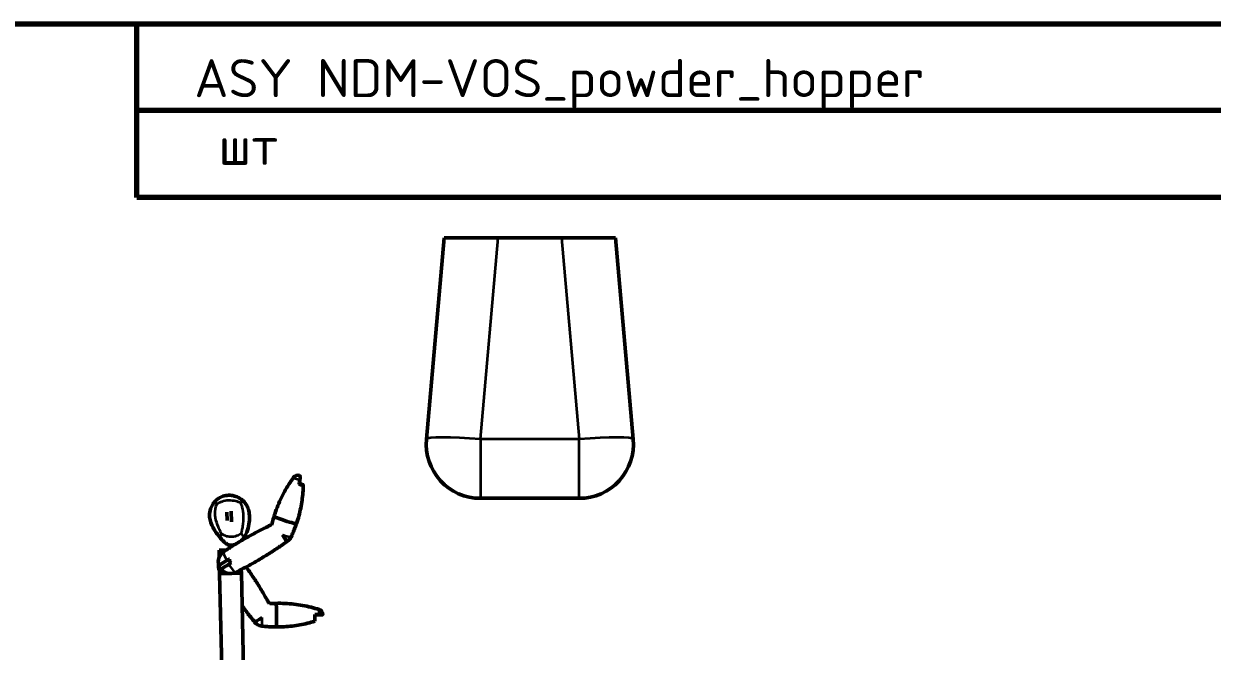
# Model space of a CAD drawing. Header units: millimetres. Extents: x 200 to 14650, y 200 to 10300.
# Drawn here: x 6130 to 11601, y 7411 to 10300 of the extents above; entities that cross this region are included whole.
import ezdxf

# ---------------------------------------------------------------- set-up
doc = ezdxf.new("R2010")
doc.units = ezdxf.units.MM
doc.header["$LTSCALE"] = 50
for name, color, linetype, lineweight in [('Border (ISO)', 7, 'Continuous', 70), ('Symbol (ISO)', 7, 'Continuous', 25), ('Visible (ISO)', 7, 'Continuous', 50), ('Visible Narrow (ISO)', 7, 'Continuous', 35)]:
    doc.layers.add(name, color=color, linetype=linetype, lineweight=lineweight)
doc.styles.add('Note Text (DIN)', font='isocpeur.ttf')

# ---------------------------------------------------------------- blocks, each defined once
blk = doc.blocks.new('Borders right top border')
at = {"layer": 'Border (ISO)'}
for p, q in [((4, 206), (293, 206)), ((133, 190), (133, 206)), ((233, 198), (133, 198)), ((233, 190), (133, 190))]:
    blk.add_line(p, q, dxfattribs=at)

msp = doc.modelspace()

# ---------------------------------------------------------------- linework, layer by layer
at = {"layer": 'Visible (ISO)'}
for p, q in [((8064.9, 9315.1), (7983.6, 8386.9)), ((8064.9, 9315.1), (8313.9, 9315.1)), ((8605.8, 9315.1), (8313.9, 9315.1)), ((8605.8, 9315.1), (8854.9, 9315.1)), ((8936.1, 8386.9), (8854.9, 9315.1)), ((8232.7, 8115.1), (8687, 8115.1)), ((7065.2, 8051.8), (7066.1, 8012.6)), ((7086.3, 8006.5), (7085.1, 8055.6)), ((7029.3, 7877.1), (7063.3, 7877.8)), ((7030, 7845), (7029.3, 7877.1)), ((7037.6, 7787.4), (7027.8, 7804.8)), ((7031.8, 7767.5), (7031.1, 7799)), ((7087.7, 7768.8), (7131.8, 7769.8)), ((7131.4, 7787.4), (7131.8, 7769.8)), ((7131.8, 7769.8), (7142, 7329.3)), ((7031.8, 7767.5), (7075.9, 7768.5)), ((7043.3, 7273.6), (7031.8, 7767.5))]:
    msp.add_line(p, q, dxfattribs=at)
for centre, radius, start, end in [((8232.7, 8365.1), 250, 175, 270), ((8687, 8365.1), 250, 270, 5), ((7392.2, 8196.4), 25, 73.8705, 143.7662), ((7316.1, 7959.2), 50, 305.7791, 342.3916), ((7080.5, 7823.3), 55, 123.6788, 198.6642), ((7080.9, 7806.3), 55, 172.4415, 205.9542), ((7080.5, 7823.3), 55, 220.0889, 296.2702), ((7481.6, 7579.1), 25, 0.6582, 72.1794), ((7231.8, 7576.6), 50, 219.0455, 249.4506), ((7231.8, 7576.6), 50, 249.4506, 263.3824)]:
    msp.add_arc(centre, radius, start, end, dxfattribs=at)
for centre, major_axis, ratio, start_param, end_param in [((7392.2, 8196.4), (6.9, 24), 0.332249, 4.945773, 6.283185), ((7176.7, 8120.3), (166.7, 576.4), 0.332249, 4.910744, 4.945773), ((7388.5, 8184.8), (28.6, -9.2), 0.082237, 5.052273, 7.530122), ((7388.5, 8184.8), (20.8, -6.7), 0.082237, 5.184614, 7.397781), ((7334.3, 8016.1), (51.7, -16.6), 0.082237, 3.142796, 6.281982), ((7334.3, 8016.1), (-51.7, 16.6), 0.082237, 0.001203, 3.140389), ((7320.4, 7961.6), (24.9, -43.1), 0.1495, 4.97233, 6.239905), ((7316.1, 7959.2), (11.9, -48.6), 0.987836, 0.378876, 0.888216), ((7316.1, 7959.2), (11.9, -48.6), 0.987836, 0.378876, 0.888216), ((6823.8, 8195.3), (-143.3, 582.6), 0.987836, 4.029808, 4.067286), ((7321, 7974.4), (49.5, -15.9), 0.082237, 6.150372, 6.275917), ((7075.6, 7832), (-47.8, -27.2), 0.04278, 4.660435, 6.283185), ((7085.5, 7814.6), (-47.8, -27.2), 0.04278, 4.741741, 6.474113), ((7085.5, 7814.6), (-47, -26.7), 0.04278, 4.927599, 6.291103), ((7291.8, 7577.2), (0.5, -54.2), 0.040784, 6.28259, 9.425373), ((7291.8, 7577.2), (-0.5, 54.2), 0.040784, 3.140997, 6.283781), ((7234.6, 7572.4), (-41.6, -27.3), 0.035311, 0.025789, 1.380776), ((7469.4, 7579), (0.3, -30), 0.040784, 0.011988, 1.608881), ((7278.5, 7556.3), (600, 6.9), 0.038044, 1.209286, 1.244316), ((7322.5, 7598.3), (-600, -6.9), 0.038044, 1.819831, 1.850657), ((7481.6, 7579.1), (25, 0.3), 0.038044, 4.99225, 7.492471), ((7231.8, 7576.6), (-17.6, -46.8), 0.999044, 5.752909, 6.283185), ((7231.8, 7576.6), (-17.6, -46.8), 0.999044, 5.752909, 6.283185)]:
    msp.add_ellipse(centre, major_axis=major_axis, ratio=ratio, start_param=start_param, end_param=end_param, dxfattribs=at)
for points, knots in [([(7282.7, 8032.7), (7286.7, 8045.9), (7291.2, 8059), (7301.1, 8084.8), (7306.4, 8097.4), (7317.9, 8122.1), (7324, 8134.2), (7336.8, 8157.5), (7343.6, 8168.8), (7357.5, 8190.6), (7364.7, 8201.1), (7372, 8211.2)], [6.62186616, 6.62186616, 6.62186616, 6.62186616, 6.62758914, 6.62758914, 6.63331212, 6.63331212, 6.63903511, 6.63903511, 6.64475809, 6.64475809, 6.65048107, 6.65048107, 6.65048107, 6.65048107]), ([(7417.1, 8175.7), (7416.8, 8164.4), (7416.2, 8152.9), (7414.3, 8129.7), (7413, 8117.9), (7409.6, 8094.3), (7407.6, 8082.4), (7402.7, 8058.5), (7399.9, 8046.6), (7393.5, 8022.9), (7389.9, 8011.2), (7386, 7999.5)], [3.45724045, 3.45724045, 3.45724045, 3.45724045, 3.46232846, 3.46232846, 3.46741647, 3.46741647, 3.47250448, 3.47250448, 3.47759249, 3.47759249, 3.4826805, 3.4826805, 3.4826805, 3.4826805]), ([(7035.7, 7932.1), (7023.1, 7947.1), (7011.4, 7963), (6993.9, 7994.8), (6987.3, 8011), (6984.6, 8038.3), (6985.5, 8049.2), (6990.3, 8068.4), (6993.9, 8077), (7001.3, 8089.4), (7004.3, 8093.7), (7007.7, 8097.7)], [0, 0, 0, 0, 5.876692, 5.876692, 10.900723, 10.900723, 14.097057, 14.097057, 16.837927, 16.837927, 18.412707, 18.412707, 18.412707, 18.412707]), ([(7007.7, 8097.7), (7013.6, 8104.6), (7020.6, 8110.6), (7036, 8120.3), (7044.4, 8123.9), (7061.8, 8128.5), (7071, 8129.4), (7088.9, 8128.5), (7097.9, 8126.7), (7115.1, 8120.7), (7123.5, 8116.3), (7134.1, 8108.6), (7137.2, 8106), (7140.1, 8103.2)], [0, 0, 0, 0, 2.72149, 2.72149, 5.426258, 5.426258, 8.122838, 8.122838, 10.814891, 10.814891, 13.585203, 13.585203, 14.77985, 14.77985, 14.77985, 14.77985]), ([(7140.1, 8103.2), (7146.6, 8097.1), (7152.1, 8089.8), (7160.8, 8074.2), (7163.9, 8065.6), (7168.1, 8047.7), (7169.1, 8038.2), (7169.4, 8018), (7168.4, 8007.2), (7164.5, 7984), (7161.2, 7971.4), (7153.2, 7951), (7149.1, 7942.7), (7144, 7935.2)], [0, 0, 0, 0, 2.684029, 2.684029, 5.361952, 5.361952, 8.196935, 8.196935, 11.426871, 11.426871, 15.27557, 15.27557, 18.009222, 18.009222, 18.009222, 18.009222]), ([(7272.3, 7994.1), (7263.2, 7989.8), (7254.1, 7985.5), (7228.2, 7972.8), (7211.5, 7964.3), (7178.4, 7946.7), (7161.9, 7937.7), (7129.4, 7918.9), (7113.2, 7909.3), (7081.4, 7889.6), (7065.6, 7879.4), (7050, 7869.1)], [1.60116008, 1.60116008, 1.60116008, 1.60116008, 1.60385479, 1.60385479, 1.60882983, 1.60882983, 1.61380488, 1.61380488, 1.61877992, 1.61877992, 1.62375496, 1.62375496, 1.62375496, 1.62375496]), ([(7282.7, 8032.7), (7281.4, 8028.4), (7280.1, 8024.1), (7277.7, 8015.6), (7276.6, 8011.3), (7274.4, 8002.7), (7273.3, 7998.4), (7272.3, 7994), (7272.3, 7993.9), (7272.2, 7993.7)], [4.846405752, 4.846405752, 4.846405752, 4.846405752, 4.848244317, 4.848244317, 4.850082881, 4.850082881, 4.851921446, 4.851921446, 4.851981371, 4.851981371, 4.851981371, 4.851981371]), ([(7370.5, 7958.5), (7371.6, 7961.2), (7372.7, 7963.9), (7374.9, 7969.3), (7376, 7972), (7378.1, 7977.5), (7379.1, 7980.2), (7381.2, 7985.7), (7382.2, 7988.4), (7384.1, 7994), (7385.1, 7996.7), (7386, 7999.5)], [7.979527051, 7.979527051, 7.979527051, 7.979527051, 7.980739923, 7.980739923, 7.981952795, 7.981952795, 7.983165667, 7.983165667, 7.984378539, 7.984378539, 7.985591411, 7.985591411, 7.985591411, 7.985591411]), ([(7102.5, 7902.7), (7102.1, 7902.5), (7101.7, 7902.4), (7097.6, 7901.1), (7093.6, 7900.3), (7086.5, 7899.6), (7083.2, 7899.6), (7074.8, 7900.6), (7069.7, 7902.2), (7061.3, 7906.8), (7057.8, 7909.4), (7049.5, 7916.5), (7045, 7921.4), (7039, 7928.2), (7037.3, 7930.1), (7035.7, 7932.1)], [5.346169, 5.346169, 5.346169, 5.346169, 5.467418, 5.467418, 6.656809, 6.656809, 7.632029, 7.632029, 9.185594, 9.185594, 10.488038, 10.488038, 12.467807, 12.467807, 13.224392, 13.224392, 13.224392, 13.224392]), ([(7104.9, 7774), (7121.6, 7782.3), (7138.3, 7790.8), (7171.4, 7808.5), (7187.8, 7817.7), (7220.3, 7836.5), (7236.4, 7846.2), (7268.2, 7866), (7283.9, 7876.2), (7314.9, 7897.1), (7330.2, 7907.7), (7345.3, 7918.6)], [4.74599045, 4.74599045, 4.74599045, 4.74599045, 4.75096549, 4.75096549, 4.75594053, 4.75594053, 4.76091558, 4.76091558, 4.76589062, 4.76589062, 4.77086566, 4.77086566, 4.77086566, 4.77086566]), ([(7076.9, 7835.5), (7076.6, 7832.7), (7076.7, 7830.7), (7077, 7828.2), (7077.2, 7827.4), (7077.6, 7826.2), (7077.7, 7825.9), (7078, 7825.3), (7078.1, 7825.1), (7078.4, 7824.6), (7078.5, 7824.4), (7078.8, 7823.9), (7079, 7823.7), (7079.8, 7822.7), (7080.4, 7822.1), (7082.3, 7820.5), (7084, 7819.4), (7086.8, 7818.1)], [-3.479038, -3.479038, -3.479038, -3.479038, -2.558297, -2.558297, -2.089701, -2.089701, -1.867683, -1.867683, -1.72431, -1.72431, -1.587524, -1.587524, -1.393009, -1.393009, -0.916173, -0.916173, 0, 0, 0, 0]), ([(7154.1, 7799.3), (7155.5, 7797.4), (7156.9, 7795.4), (7169.1, 7778), (7179.8, 7762.3), (7200.5, 7730.5), (7210.7, 7714.5), (7230.4, 7682.1), (7239.9, 7665.8), (7252.9, 7642.9), (7256.5, 7636.4), (7260.1, 7629.8)], [1.59534013, 1.59534013, 1.59534013, 1.59534013, 1.595486103, 1.595486103, 1.596648679, 1.596648679, 1.597811255, 1.597811255, 1.59897383, 1.59897383, 1.599433785, 1.599433785, 1.599433785, 1.599433785]), ([(7193, 7545.1), (7181.2, 7559.7), (7169.5, 7574.5), (7150.4, 7599.7), (7142.8, 7610), (7135.3, 7620.4)], [4.734626775, 4.734626775, 4.734626775, 4.734626775, 4.735789351, 4.735789351, 4.736576769, 4.736576769, 4.736576769, 4.736576769]), ([(7260, 7629.9), (7261.6, 7630), (7263.3, 7630.1), (7267.8, 7630.4), (7270.7, 7630.6), (7276.6, 7630.9), (7279.5, 7631.1), (7285.4, 7631.3), (7288.3, 7631.4), (7291.2, 7631.4)], [4.693912641, 4.693912641, 4.693912641, 4.693912641, 4.694242778, 4.694242778, 4.694842733, 4.694842733, 4.695442688, 4.695442688, 4.696042643, 4.696042643, 4.696042643, 4.696042643]), ([(7489.3, 7602.9), (7477.4, 7606.7), (7465.1, 7610.2), (7440, 7616.6), (7427.1, 7619.4), (7400.8, 7624.2), (7387.4, 7626.2), (7360.3, 7629.3), (7346.6, 7630.4), (7319, 7631.6), (7305.1, 7631.8), (7291.2, 7631.4)], [6.23154208, 6.23154208, 6.23154208, 6.23154208, 6.23437275, 6.23437275, 6.23720343, 6.23720343, 6.24003411, 6.24003411, 6.24286479, 6.24286479, 6.24569546, 6.24569546, 6.24569546, 6.24569546]), ([(7292.3, 7523), (7287.9, 7523), (7283.4, 7523), (7274.5, 7523.3), (7270.1, 7523.5), (7261.2, 7523.9), (7256.8, 7524.2), (7248, 7524.8), (7243.6, 7525.2), (7234.8, 7526), (7230.4, 7526.4), (7226.1, 7526.9)], [7.838825942, 7.838825942, 7.838825942, 7.838825942, 7.839735394, 7.839735394, 7.840644845, 7.840644845, 7.841554296, 7.841554296, 7.842463748, 7.842463748, 7.843373199, 7.843373199, 7.843373199, 7.843373199]), ([(7292.3, 7523), (7304.6, 7522.9), (7317, 7523.2), (7341.5, 7524.6), (7353.7, 7525.7), (7377.9, 7528.6), (7389.9, 7530.4), (7413.5, 7534.6), (7425, 7537.1), (7447.8, 7542.6), (7458.9, 7545.7), (7469.7, 7549)], [3.10291217, 3.10291217, 3.10291217, 3.10291217, 3.10542883, 3.10542883, 3.10794549, 3.10794549, 3.11046215, 3.11046215, 3.11297881, 3.11297881, 3.11549547, 3.11549547, 3.11549547, 3.11549547])]:
    msp.add_open_spline(points, degree=3, knots=knots, dxfattribs=at)
for points in [[(7144, 7935.2), (7140.3, 7929.6), (7135.9, 7924.4), (7131, 7919.8)], [(7073, 7833.2), (7074.3, 7834), (7075.6, 7834.7), (7076.9, 7835.5)], [(7086.8, 7818.1), (7082.6, 7815.7), (7078.5, 7813.3), (7074.3, 7810.9)]]:
    msp.add_open_spline(points, degree=3, dxfattribs=at)
at = {"layer": 'Visible Narrow (ISO)'}
for p, q in [((8232.7, 8386.9), (8313.9, 9315.1)), ((8605.8, 9315.1), (8687, 8386.9)), ((8232.7, 8386.9), (8232.7, 8115.1)), ((8687, 8386.9), (8232.7, 8386.9)), ((8687, 8115.1), (8687, 8386.9))]:
    msp.add_line(p, q, dxfattribs=at)
for centre, major_axis, ratio, start_param, end_param in [((8232.7, 8365.1), (-249, 21.8), 0.086827, 4.719985, 6.283185), ((8687, 8365.1), (249, 21.8), 0.086827, 0, 1.5632), ((7394.6, 8203.9), (-22.6, 7.3), 0.082237, 6.255774, 8.193866), ((7314.2, 7953.2), (47.2, -15.2), 0.082237, 4.87354, 6.150372), ((7320.4, 7961.6), (24.9, -43.1), 0.1495, 6.239905, 6.298382), ((7077.5, 7821.6), (-27.4, 47.5), 0.1495, 0.009679, 1.343552), ((7077.5, 7821.6), (27.4, -47.5), 0.1495, 4.852323, 6.273507), ((7225.6, 7576.5), (0.5, -49.6), 0.040784, 6.278043, 7.635848), ((7489.5, 7579.2), (-0.2, 23.7), 0.040784, 4.750474, 6.269627), ((7234.6, 7572.4), (-41.6, -27.3), 0.035311, 0.003551, 0.025789)]:
    msp.add_ellipse(centre, major_axis=major_axis, ratio=ratio, start_param=start_param, end_param=end_param, dxfattribs=at)
for points, knots in [([(7019.8, 8089), (7018.3, 8090.3), (7016.9, 8091.5), (7014.2, 8093.6), (7012.9, 8094.6), (7009.5, 8097.1), (7008, 8097.9), (7007.7, 8097.7)], [0, 0, 0, 0, 0.25, 0.25, 0.5, 0.5, 0.9556468, 0.9556468, 0.9556468, 0.9556468]), ([(7128.2, 8093.6), (7125.2, 8095.1), (7122.2, 8096.5), (7115, 8099.2), (7110.8, 8100.4), (7096.2, 8103.9), (7073.9, 8106.6), (7051.6, 8102.4), (7037.1, 8097.7), (7032.9, 8096), (7025.7, 8092.7), (7022.8, 8090.9), (7019.8, 8089)], [-2, -2, -2, -2, -1.75, -1.75, -1.5, -1.5, -1, -0.5, -0.5, -0.25, -0.25, 0, 0, 0, 0]), ([(7140.1, 8103.2), (7139.8, 8103.5), (7138.3, 8102.5), (7134.9, 8099.7), (7133.7, 8098.6), (7131.1, 8096.2), (7129.7, 8095), (7128.2, 8093.6)], [-0.9527907, -0.9527907, -0.9527907, -0.9527907, -0.5, -0.5, -0.25, -0.25, 0, 0, 0, 0]), ([(7041, 7951.8), (7038.8, 7956), (7036.7, 7960.2), (7031.9, 7970.3), (7029.3, 7976.1), (7020.7, 7996.3), (7009.7, 8026.9), (7010.4, 8053.4), (7013.2, 8070), (7014.3, 8074.8), (7016.8, 8082.6), (7018.2, 8085.7), (7019.8, 8089)], [0, 0, 0, 0, 0.25, 0.25, 0.5, 0.5, 1, 1.5, 1.5, 1.75, 1.75, 2, 2, 2, 2]), ([(7131.5, 7952.9), (7132.9, 7957.5), (7134.2, 7962), (7136.6, 7973), (7137.8, 7979.4), (7140.9, 8001.6), (7143.3, 8034.9), (7139.5, 8060.7), (7135.5, 8076.3), (7134.1, 8080.7), (7131.3, 8087.9), (7129.8, 8090.7), (7128.2, 8093.6)], [0, 0, 0, 0, 0.25, 0.25, 0.5, 0.5, 1, 1.5, 1.5, 1.75, 1.75, 2, 2, 2, 2]), ([(7035.7, 7932.1), (7035.7, 7932.1), (7035.6, 7932.5), (7036.7, 7935.3), (7038.5, 7941.1), (7039, 7943.1), (7040.1, 7947.2), (7040.5, 7949.4), (7041, 7951.8)], [-1.038389, -1.038389, -1.038389, -1.038389, -1, -0.5, -0.5, -0.25, -0.25, 0, 0, 0, 0]), ([(7131.5, 7952.9), (7128.5, 7950.6), (7125.6, 7948.6), (7118.7, 7944.9), (7114.7, 7943.2), (7101.2, 7938.6), (7081.2, 7935.5), (7065.5, 7939.1), (7054.9, 7943.4), (7051.7, 7945), (7046.1, 7948.2), (7043.7, 7949.9), (7041, 7951.8)], [-2, -2, -2, -2, -1.75, -1.75, -1.5, -1.5, -1, -0.5, -0.5, -0.25, -0.25, 0, 0, 0, 0]), ([(7144, 7935.2), (7144, 7935.2), (7144.1, 7935.6), (7142.4, 7937.7), (7138.6, 7942.7), (7137.3, 7944.5), (7134.5, 7948.4), (7133.1, 7950.5), (7131.5, 7952.9)], [-1.028473, -1.028473, -1.028473, -1.028473, -1, -0.5, -0.5, -0.25, -0.25, 0, 0, 0, 0])]:
    msp.add_open_spline(points, degree=3, knots=knots, dxfattribs=at)

# ---------------------------------------------------------------- block references
at = {"xscale": 50, "yscale": 50, "zscale": 50}
msp.add_blockref('Borders right top border', (0, 0), dxfattribs=at)

# ---------------------------------------------------------------- texts
at = {"layer": 'Symbol (ISO)', "insert": (6915.3, 10137.1), "char_height": 175, "width": 4725.435, "attachment_point": 1, "line_spacing_factor": 1.068348, "style": 'Note Text (DIN)'}
msp.add_mtext('\\fISOCPEUR|b0|i0;ASY NDM-VOS_powder_hopper\\P\\fISOCPEUR|b0|i0; шт', dxfattribs=at)

doc.saveas('drawing.dxf')
